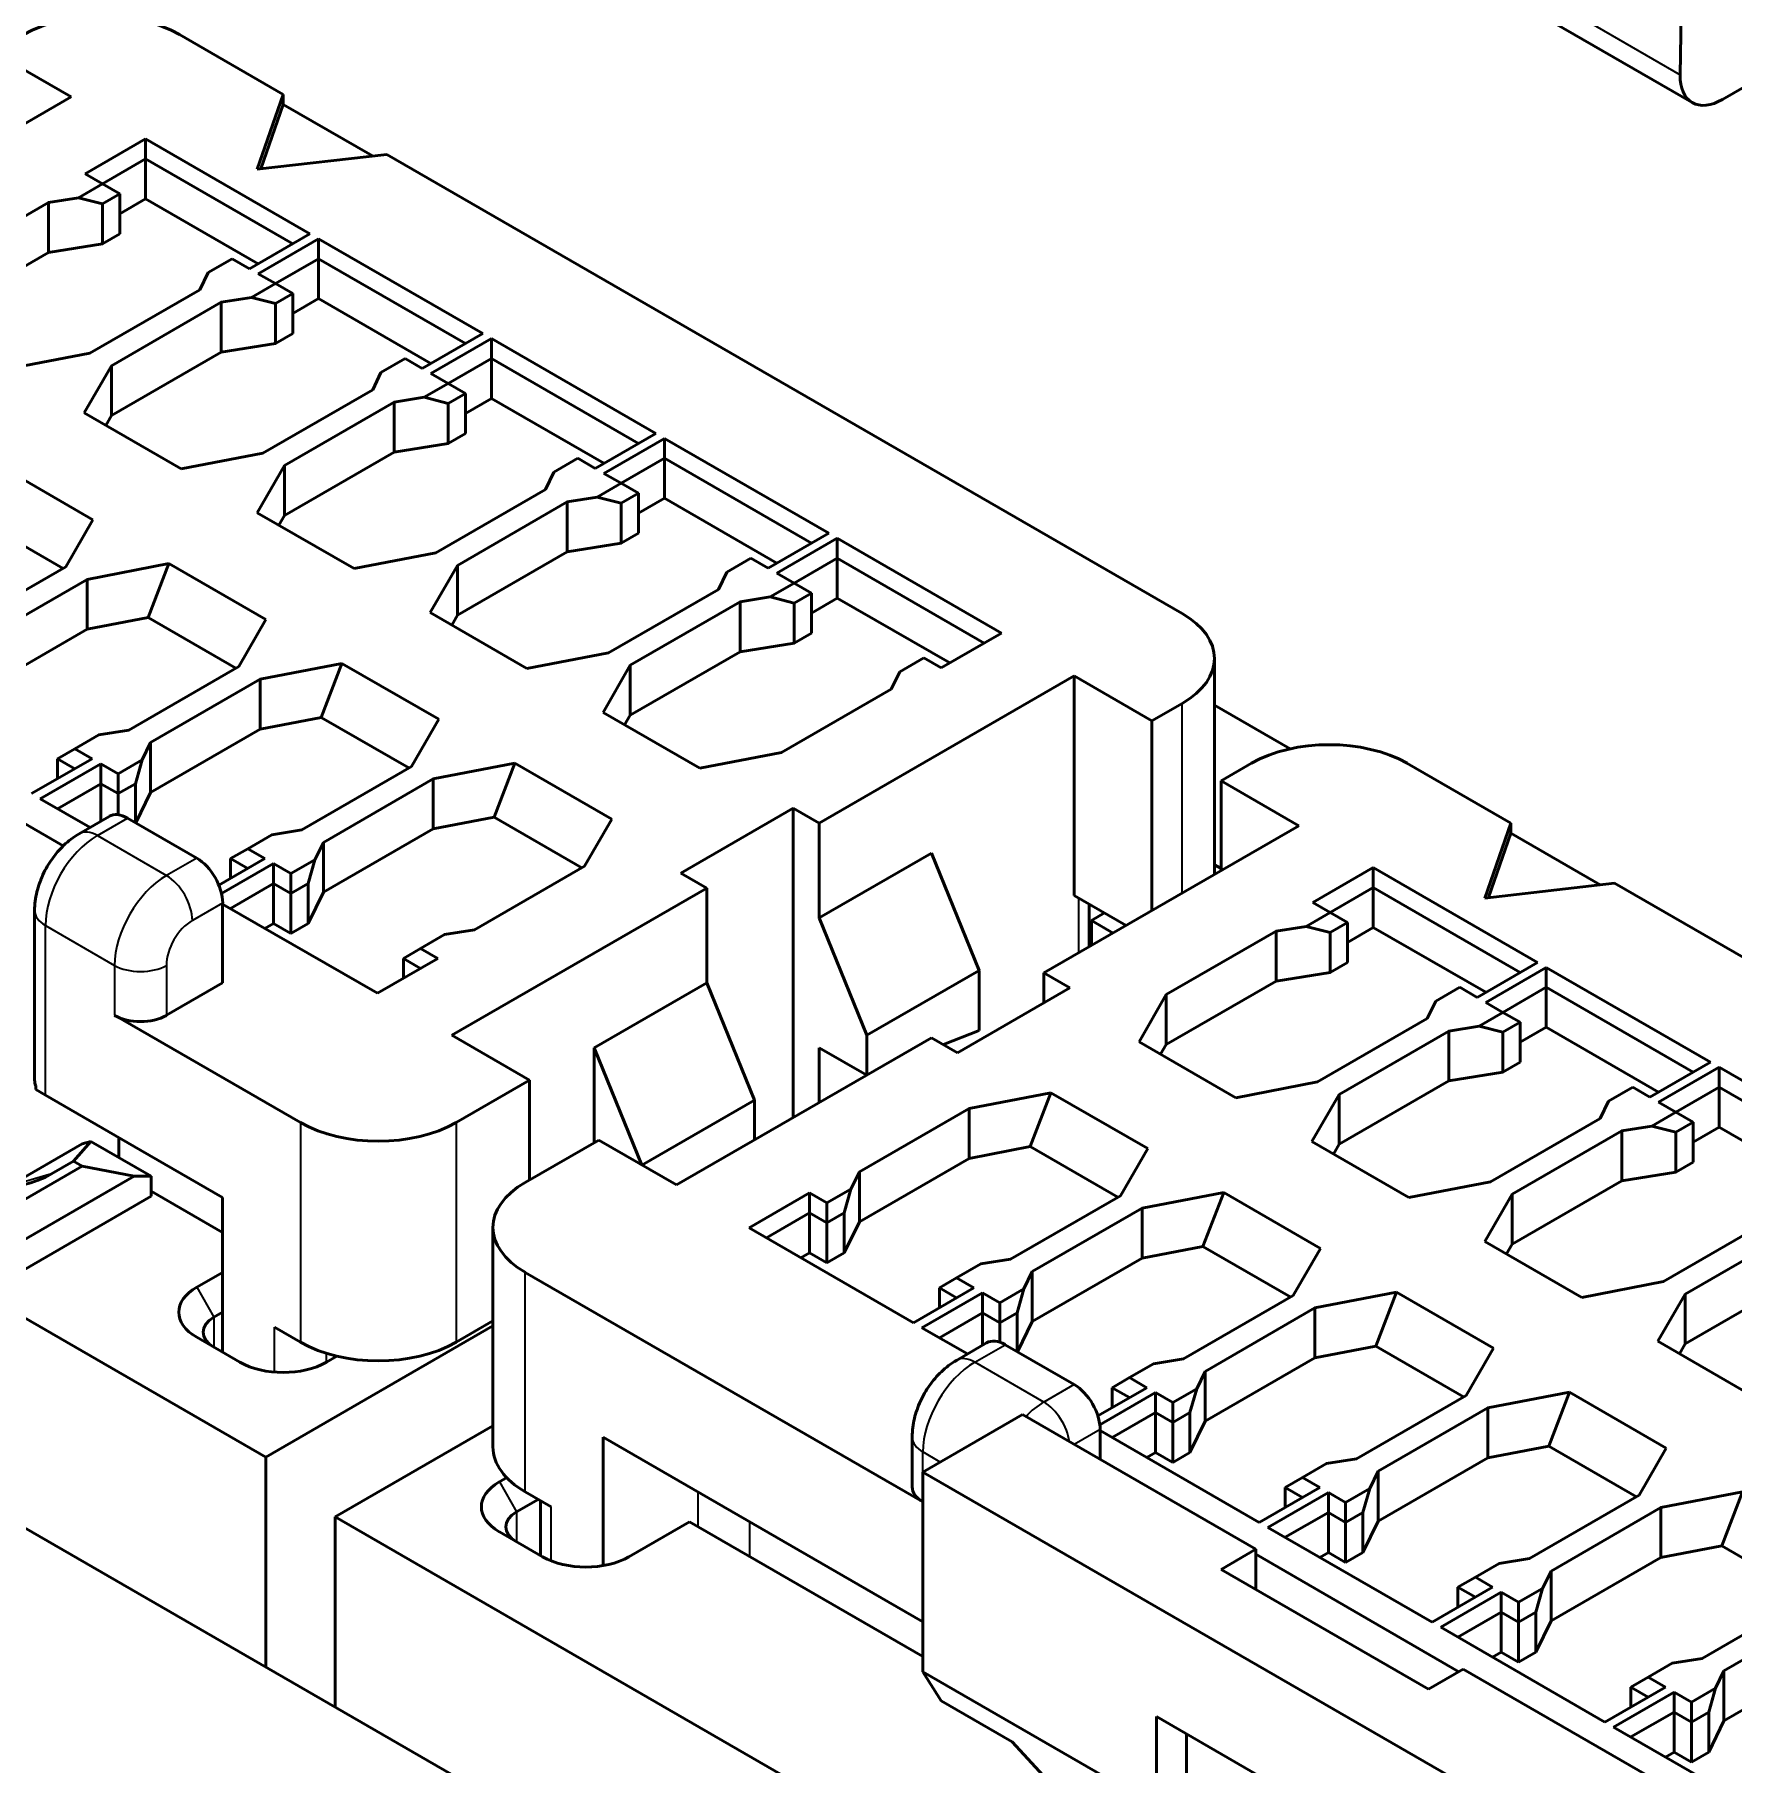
# Model space of a CAD drawing. Header units: millimetres. Extents: x 3137 to 5094, y 789 to 1822.
# Drawn here: x 4116.65 to 4130.54, y 1617.91 to 1632.06 of the extents above; entities that cross this region are included whole.
import ezdxf

# ---------------------------------------------------------------- set-up
doc = ezdxf.new("R2010")
doc.units = ezdxf.units.MM
doc.header["$LTSCALE"] = 1.8
doc.layers.add('외형선(ISO)', color=7, linetype='Continuous', lineweight=50)
doc.layers.add('좁은 외형선(ISO)', color=7, linetype='Continuous', lineweight=35)

msp = doc.modelspace()

# ---------------------------------------------------------------- linework, layer by layer
at = {"layer": '외형선(ISO)'}
for p, q in [((4130.206, 1631.504), (4117.262, 1638.977)), ((4130.17, 1635.858), (4130.107, 1631.73)), ((4117.832, 1632.06), (4118.681, 1631.57)), ((4116.312, 1631.917), (4116.948, 1631.55)), ((4130.865, 1631.767), (4130.454, 1631.53)), ((4114.862, 1630.345), (4116.948, 1631.55)), ((4118.681, 1631.57), (4118.469, 1630.958)), ((4118.681, 1631.488), (4118.498, 1630.961)), ((4118.681, 1631.57), (4118.681, 1631.488)), ((4119.411, 1631.067), (4118.681, 1631.488)), ((4117.556, 1631.207), (4117.062, 1630.921)), ((4118.9, 1630.431), (4117.556, 1631.207)), ((4117.556, 1631.207), (4117.556, 1631.043)), ((4117.556, 1631.043), (4117.203, 1630.839)), ((4117.556, 1631.043), (4117.556, 1630.717)), ((4118.759, 1630.349), (4117.556, 1631.043)), ((4118.469, 1630.958), (4119.529, 1631.08)), ((4119.529, 1631.08), (4126.035, 1627.324)), ((4117.062, 1630.921), (4117.203, 1630.839)), ((4117.007, 1630.726), (4116.761, 1630.686)), ((4117.203, 1630.839), (4117.007, 1630.726)), ((4117.007, 1630.726), (4117.203, 1630.676)), ((4117.203, 1630.839), (4117.344, 1630.758)), ((4117.344, 1630.758), (4117.203, 1630.676)), ((4117.344, 1630.758), (4117.344, 1630.431)), ((4115.863, 1630.168), (4116.761, 1630.686)), ((4116.761, 1630.686), (4116.761, 1630.278)), ((4117.203, 1630.676), (4117.203, 1630.349)), ((4117.556, 1630.717), (4117.344, 1630.594)), ((4118.476, 1630.186), (4117.556, 1630.717)), ((4117.203, 1630.349), (4116.761, 1630.278)), ((4117.344, 1630.431), (4117.203, 1630.349)), ((4118.405, 1630.145), (4118.9, 1630.431)), ((4118.971, 1630.39), (4118.476, 1630.104)), ((4120.314, 1629.615), (4118.971, 1630.39)), ((4118.971, 1630.39), (4118.971, 1630.227)), ((4115.863, 1629.759), (4116.761, 1630.278)), ((4118.067, 1630.114), (4118.264, 1630.227)), ((4118.264, 1630.227), (4118.405, 1630.145)), ((4118.971, 1630.227), (4118.617, 1630.023)), ((4118.971, 1630.227), (4118.971, 1629.9)), ((4120.173, 1629.533), (4118.971, 1630.227)), ((4117.998, 1629.972), (4118.067, 1630.114)), ((4118.617, 1630.023), (4118.421, 1629.909)), ((4118.476, 1630.104), (4118.617, 1630.023)), ((4118.617, 1630.023), (4118.759, 1629.941)), ((4117.998, 1629.972), (4117.1, 1629.453)), ((4118.421, 1629.909), (4118.175, 1629.87)), ((4118.421, 1629.909), (4118.617, 1629.86)), ((4118.759, 1629.941), (4118.617, 1629.86)), ((4118.759, 1629.941), (4118.759, 1629.615)), ((4118.971, 1629.9), (4118.759, 1629.778)), ((4119.89, 1629.37), (4118.971, 1629.9)), ((4117.277, 1629.351), (4118.175, 1629.87)), ((4118.175, 1629.87), (4118.175, 1629.461)), ((4118.617, 1629.86), (4118.617, 1629.533)), ((4118.759, 1629.615), (4118.617, 1629.533)), ((4119.819, 1629.329), (4120.314, 1629.615)), ((4117.1, 1629.453), (4116.432, 1629.325)), ((4117.277, 1628.943), (4118.175, 1629.461)), ((4118.617, 1629.533), (4118.175, 1629.461)), ((4120.385, 1629.574), (4119.89, 1629.288)), ((4121.728, 1628.798), (4120.385, 1629.574)), ((4120.385, 1629.574), (4120.385, 1629.41)), ((4117.054, 1628.965), (4117.277, 1629.351)), ((4117.277, 1629.351), (4117.277, 1628.943)), ((4119.481, 1629.297), (4119.678, 1629.41)), ((4119.678, 1629.41), (4119.819, 1629.329)), ((4120.385, 1629.41), (4120.031, 1629.206)), ((4120.385, 1629.41), (4120.385, 1629.084)), ((4121.587, 1628.716), (4120.385, 1629.41)), ((4119.413, 1629.155), (4119.481, 1629.297)), ((4120.031, 1629.206), (4119.835, 1629.093)), ((4119.89, 1629.288), (4120.031, 1629.206)), ((4120.031, 1629.206), (4120.173, 1629.125)), ((4119.413, 1629.155), (4118.515, 1628.637)), ((4118.691, 1628.535), (4119.589, 1629.053)), ((4119.835, 1629.093), (4119.589, 1629.053)), ((4119.589, 1629.053), (4119.589, 1628.645)), ((4119.835, 1629.093), (4120.031, 1629.043)), ((4120.173, 1629.125), (4120.031, 1629.043)), ((4120.031, 1629.043), (4120.031, 1628.716)), ((4120.173, 1629.125), (4120.173, 1628.798)), ((4120.385, 1629.084), (4120.173, 1628.961)), ((4121.304, 1628.553), (4120.385, 1629.084)), ((4117.846, 1628.508), (4117.054, 1628.965)), ((4117.231, 1628.863), (4117.277, 1628.943)), ((4120.173, 1628.798), (4120.031, 1628.716)), ((4121.233, 1628.512), (4121.728, 1628.798)), ((4121.799, 1628.757), (4121.304, 1628.471)), ((4123.143, 1627.982), (4121.799, 1628.757)), ((4121.799, 1628.757), (4121.799, 1628.594)), ((4118.515, 1628.637), (4117.846, 1628.508)), ((4118.691, 1628.126), (4119.589, 1628.645)), ((4120.031, 1628.716), (4119.589, 1628.645)), ((4116.333, 1628.549), (4117.125, 1628.092)), ((4118.469, 1628.149), (4118.691, 1628.535)), ((4118.691, 1628.535), (4118.691, 1628.126)), ((4120.827, 1628.339), (4120.896, 1628.481)), ((4120.896, 1628.481), (4121.092, 1628.594)), ((4121.092, 1628.594), (4121.233, 1628.512)), ((4121.304, 1628.471), (4121.446, 1628.39)), ((4121.799, 1628.594), (4121.446, 1628.39)), ((4121.799, 1628.594), (4121.799, 1628.267)), ((4123.001, 1627.9), (4121.799, 1628.594)), ((4120.827, 1628.339), (4119.929, 1627.82)), ((4121.446, 1628.39), (4121.249, 1628.276)), ((4121.446, 1628.39), (4121.587, 1628.308)), ((4120.106, 1627.718), (4121.004, 1628.237)), ((4121.249, 1628.276), (4121.004, 1628.237)), ((4121.004, 1628.237), (4121.004, 1627.828)), ((4121.249, 1628.276), (4121.446, 1628.227)), ((4121.587, 1628.308), (4121.446, 1628.227)), ((4121.446, 1628.227), (4121.446, 1627.9)), ((4121.587, 1628.308), (4121.587, 1627.982)), ((4121.799, 1628.267), (4121.587, 1628.145)), ((4122.718, 1627.737), (4121.799, 1628.267)), ((4116.163, 1628.108), (4116.881, 1627.694)), ((4117.125, 1628.092), (4116.902, 1627.706)), ((4119.261, 1627.692), (4118.469, 1628.149)), ((4118.645, 1628.047), (4118.691, 1628.126)), ((4121.446, 1627.9), (4121.004, 1627.828)), ((4121.587, 1627.982), (4121.446, 1627.9)), ((4122.648, 1627.696), (4123.143, 1627.982)), ((4123.213, 1627.941), (4122.718, 1627.655)), ((4124.557, 1627.165), (4123.213, 1627.941)), ((4123.213, 1627.941), (4123.213, 1627.777)), ((4119.929, 1627.82), (4119.261, 1627.692)), ((4120.106, 1627.31), (4121.004, 1627.828)), ((4122.31, 1627.664), (4122.506, 1627.777)), ((4122.506, 1627.777), (4122.648, 1627.696)), ((4123.213, 1627.777), (4122.86, 1627.573)), ((4124.415, 1627.083), (4123.213, 1627.777)), ((4123.213, 1627.777), (4123.213, 1627.451)), ((4116.902, 1627.706), (4116.004, 1627.188)), ((4117.079, 1627.604), (4117.747, 1627.733)), ((4117.578, 1627.292), (4117.747, 1627.733)), ((4117.747, 1627.733), (4118.539, 1627.275)), ((4119.883, 1627.332), (4120.106, 1627.718)), ((4120.106, 1627.718), (4120.106, 1627.31)), ((4122.241, 1627.522), (4122.31, 1627.664)), ((4122.718, 1627.655), (4122.86, 1627.573)), ((4116.181, 1627.085), (4117.079, 1627.604)), ((4117.079, 1627.604), (4117.079, 1627.196)), ((4122.241, 1627.522), (4121.343, 1627.004)), ((4122.86, 1627.573), (4122.663, 1627.46)), ((4122.86, 1627.573), (4123.001, 1627.492)), ((4123.001, 1627.492), (4122.86, 1627.41)), ((4123.001, 1627.492), (4123.001, 1627.165)), ((4120.675, 1626.875), (4119.883, 1627.332)), ((4121.52, 1626.902), (4122.418, 1627.42)), ((4122.663, 1627.46), (4122.418, 1627.42)), ((4122.418, 1627.42), (4122.418, 1627.012)), ((4122.663, 1627.46), (4122.86, 1627.41)), ((4122.86, 1627.41), (4122.86, 1627.083)), ((4123.213, 1627.451), (4123.001, 1627.328)), ((4124.133, 1626.92), (4123.213, 1627.451)), ((4116.181, 1626.677), (4117.079, 1627.196)), ((4117.079, 1627.196), (4117.578, 1627.292)), ((4117.578, 1627.292), (4118.295, 1626.877)), ((4118.539, 1627.275), (4118.317, 1626.89)), ((4120.06, 1627.23), (4120.106, 1627.31)), ((4122.86, 1627.083), (4122.418, 1627.012)), ((4123.001, 1627.165), (4122.86, 1627.083)), ((4124.062, 1626.879), (4124.557, 1627.165)), ((4118.493, 1626.787), (4119.162, 1626.916)), ((4118.992, 1626.475), (4119.162, 1626.916)), ((4119.162, 1626.916), (4119.954, 1626.459)), ((4121.343, 1627.004), (4120.675, 1626.875)), ((4121.297, 1626.516), (4121.52, 1626.902)), ((4121.52, 1626.494), (4122.418, 1627.012)), ((4121.52, 1626.902), (4121.52, 1626.494)), ((4123.724, 1626.848), (4123.92, 1626.961)), ((4123.92, 1626.961), (4124.062, 1626.879)), ((4126.298, 1625.19), (4126.298, 1626.957)), ((4118.317, 1626.89), (4117.419, 1626.371)), ((4117.595, 1626.269), (4118.493, 1626.787)), ((4118.493, 1626.787), (4118.493, 1626.379)), ((4125.151, 1626.814), (4123.065, 1625.61)), ((4123.655, 1626.706), (4123.724, 1626.848)), ((4125.787, 1626.447), (4125.151, 1626.814)), ((4125.151, 1626.814), (4125.151, 1625.018)), ((4123.655, 1626.706), (4122.757, 1626.187)), ((4122.089, 1626.059), (4121.297, 1626.516)), ((4121.474, 1626.414), (4121.52, 1626.494)), ((4126.035, 1626.589), (4125.787, 1626.447)), ((4126.298, 1626.576), (4126.918, 1626.218)), ((4117.173, 1626.331), (4117.419, 1626.371)), ((4117.595, 1625.861), (4118.493, 1626.379)), ((4118.493, 1626.379), (4118.992, 1626.475)), ((4118.992, 1626.475), (4119.71, 1626.061)), ((4119.954, 1626.459), (4119.731, 1626.073)), ((4125.787, 1624.895), (4125.787, 1626.447)), ((4116.977, 1626.218), (4116.835, 1626.136)), ((4116.977, 1626.218), (4117.173, 1626.331)), ((4117.118, 1626.136), (4116.977, 1626.218)), ((4117.595, 1626.269), (4117.527, 1626.127)), ((4117.595, 1626.269), (4117.595, 1625.861)), ((4116.623, 1625.851), (4117.118, 1626.136)), ((4117.189, 1626.095), (4116.694, 1625.81)), ((4116.835, 1626.136), (4116.835, 1625.973)), ((4116.977, 1626.055), (4116.835, 1626.136)), ((4117.33, 1626.014), (4117.189, 1626.095)), ((4117.189, 1626.095), (4117.189, 1625.932)), ((4117.527, 1626.127), (4117.33, 1626.014)), ((4117.527, 1626.127), (4117.472, 1625.932)), ((4119.731, 1626.073), (4118.833, 1625.555)), ((4119.908, 1625.971), (4120.576, 1626.1)), ((4120.406, 1625.659), (4120.576, 1626.1)), ((4120.576, 1626.1), (4121.368, 1625.642)), ((4122.757, 1626.187), (4122.089, 1626.059)), ((4126.6, 1626.1), (4126.353, 1625.957)), ((4127.873, 1626.1), (4128.722, 1625.61)), ((4117.189, 1625.932), (4116.835, 1625.728)), ((4117.189, 1625.932), (4117.189, 1625.625)), ((4117.33, 1625.851), (4117.189, 1625.932)), ((4117.33, 1626.014), (4117.33, 1625.851)), ((4117.472, 1625.932), (4117.33, 1625.851)), ((4117.472, 1625.932), (4117.472, 1625.614)), ((4119.01, 1625.452), (4119.908, 1625.971)), ((4119.908, 1625.971), (4119.908, 1625.563)), ((4126.353, 1625.222), (4126.353, 1625.957)), ((4126.353, 1625.957), (4126.989, 1625.589)), ((4116.881, 1625.424), (4116.277, 1625.773)), ((4116.694, 1625.81), (4117.101, 1625.575)), ((4117.33, 1625.851), (4117.33, 1625.678)), ((4117.595, 1625.861), (4117.475, 1625.612)), ((4117.011, 1625.522), (4117.258, 1625.665)), ((4117.408, 1625.65), (4117.974, 1625.324)), ((4119.908, 1625.563), (4120.406, 1625.659)), ((4120.406, 1625.659), (4121.124, 1625.244)), ((4121.368, 1625.642), (4121.145, 1625.257)), ((4122.853, 1625.732), (4121.933, 1625.201)), ((4122.853, 1625.732), (4122.853, 1623.201)), ((4123.065, 1625.61), (4122.853, 1625.732)), ((4118.391, 1625.401), (4118.587, 1625.515)), ((4118.587, 1625.515), (4118.833, 1625.555)), ((4119.01, 1625.044), (4119.908, 1625.563)), ((4123.065, 1624.834), (4123.065, 1625.61)), ((4124.903, 1624.385), (4126.989, 1625.589)), ((4128.722, 1625.61), (4128.51, 1624.997)), ((4128.722, 1625.528), (4128.539, 1625.001)), ((4128.722, 1625.61), (4128.722, 1625.528)), ((4129.452, 1625.106), (4128.722, 1625.528)), ((4118.391, 1625.401), (4118.249, 1625.32)), ((4118.532, 1625.32), (4118.391, 1625.401)), ((4119.01, 1625.452), (4118.941, 1625.311)), ((4119.01, 1625.452), (4119.01, 1625.044)), ((4123.984, 1625.365), (4123.065, 1624.834)), ((4123.984, 1625.365), (4124.373, 1624.405)), ((4118.155, 1625.102), (4118.532, 1625.32)), ((4118.603, 1625.279), (4118.177, 1625.033)), ((4118.249, 1625.32), (4118.249, 1625.156)), ((4118.391, 1625.238), (4118.249, 1625.32)), ((4118.744, 1625.197), (4118.603, 1625.279)), ((4118.603, 1625.279), (4118.603, 1625.116)), ((4118.941, 1625.311), (4118.744, 1625.197)), ((4118.941, 1625.311), (4118.886, 1625.116)), ((4121.145, 1625.257), (4120.247, 1624.738)), ((4126.353, 1625.238), (4126.298, 1625.27)), ((4127.597, 1625.246), (4127.102, 1624.961)), ((4128.941, 1624.471), (4127.597, 1625.246)), ((4127.597, 1625.246), (4127.597, 1625.083)), ((4118.603, 1625.116), (4118.249, 1624.912)), ((4118.744, 1625.034), (4118.603, 1625.116)), ((4118.603, 1625.116), (4118.603, 1624.789)), ((4118.744, 1625.197), (4118.744, 1625.034)), ((4118.886, 1625.116), (4118.744, 1625.034)), ((4118.886, 1625.116), (4118.886, 1624.789)), ((4122.146, 1625.079), (4120.06, 1623.875)), ((4121.933, 1625.201), (4122.146, 1625.079)), ((4122.146, 1625.079), (4122.146, 1624.303)), ((4127.597, 1625.083), (4127.244, 1624.879)), ((4127.597, 1625.083), (4127.597, 1624.756)), ((4128.799, 1624.389), (4127.597, 1625.083)), ((4128.51, 1624.997), (4129.57, 1625.12)), ((4129.57, 1625.12), (4137.973, 1620.269)), ((4118.186, 1624.303), (4118.186, 1624.956)), ((4118.186, 1624.948), (4119.452, 1624.218)), ((4118.744, 1625.034), (4118.744, 1624.707)), ((4119.01, 1625.044), (4118.886, 1624.789)), ((4125.575, 1624.773), (4125.151, 1625.018)), ((4125.274, 1624.947), (4125.274, 1624.599)), ((4127.102, 1624.961), (4127.244, 1624.879)), ((4116.648, 1623.507), (4116.648, 1624.895)), ((4118.603, 1624.789), (4118.532, 1624.748)), ((4118.744, 1624.707), (4118.603, 1624.789)), ((4118.886, 1624.789), (4118.744, 1624.707)), ((4123.454, 1623.875), (4123.065, 1624.834)), ((4125.292, 1624.814), (4125.398, 1624.875)), ((4125.469, 1624.711), (4125.292, 1624.814)), ((4125.292, 1624.609), (4125.292, 1624.814)), ((4127.244, 1624.879), (4127.047, 1624.765)), ((4127.244, 1624.879), (4127.385, 1624.797)), ((4127.385, 1624.797), (4127.244, 1624.716)), ((4127.385, 1624.797), (4127.385, 1624.471)), ((4119.805, 1624.585), (4120.001, 1624.698)), ((4120.001, 1624.698), (4120.247, 1624.738)), ((4125.904, 1624.207), (4126.802, 1624.726)), ((4127.047, 1624.765), (4126.802, 1624.726)), ((4126.802, 1624.726), (4126.802, 1624.318)), ((4127.047, 1624.765), (4127.244, 1624.716)), ((4127.244, 1624.716), (4127.244, 1624.389)), ((4127.597, 1624.756), (4127.385, 1624.634)), ((4128.517, 1624.226), (4127.597, 1624.756)), ((4119.452, 1624.218), (4119.947, 1624.503)), ((4119.805, 1624.585), (4119.664, 1624.503)), ((4119.805, 1624.422), (4119.664, 1624.503)), ((4119.664, 1624.503), (4119.664, 1624.34)), ((4119.947, 1624.503), (4119.805, 1624.585)), ((4124.373, 1624.405), (4123.454, 1623.875)), ((4124.373, 1623.915), (4124.373, 1624.405)), ((4124.903, 1624.385), (4124.903, 1624.14)), ((4125.115, 1624.262), (4124.903, 1624.385)), ((4127.244, 1624.389), (4126.802, 1624.318)), ((4127.385, 1624.471), (4127.244, 1624.389)), ((4128.446, 1624.185), (4128.941, 1624.471)), ((4129.012, 1624.43), (4128.517, 1624.144)), ((4130.355, 1623.654), (4129.012, 1624.43)), ((4129.012, 1624.43), (4129.012, 1624.267)), ((4117.726, 1624.038), (4118.186, 1624.303)), ((4122.146, 1624.303), (4121.226, 1623.773)), ((4122.146, 1624.303), (4122.535, 1623.344)), ((4124.196, 1623.732), (4125.115, 1624.262)), ((4125.904, 1623.799), (4126.802, 1624.318)), ((4128.108, 1624.153), (4128.305, 1624.267)), ((4128.305, 1624.267), (4128.446, 1624.185)), ((4129.012, 1624.267), (4128.658, 1624.062)), ((4129.012, 1624.267), (4129.012, 1623.94)), ((4130.214, 1623.572), (4129.012, 1624.267)), ((4125.681, 1623.822), (4125.904, 1624.207)), ((4125.904, 1624.207), (4125.904, 1623.799)), ((4128.039, 1624.011), (4128.108, 1624.153)), ((4128.517, 1624.144), (4128.658, 1624.062)), ((4118.822, 1623.16), (4117.302, 1624.038)), ((4128.039, 1624.011), (4127.141, 1623.493)), ((4128.462, 1623.949), (4128.216, 1623.909)), ((4128.658, 1624.062), (4128.462, 1623.949)), ((4128.462, 1623.949), (4128.658, 1623.899)), ((4128.658, 1624.062), (4128.799, 1623.981)), ((4128.799, 1623.981), (4128.658, 1623.899)), ((4128.799, 1623.981), (4128.799, 1623.654)), ((4129.012, 1623.94), (4128.799, 1623.817)), ((4129.931, 1623.409), (4129.012, 1623.94)), ((4120.696, 1623.507), (4120.06, 1623.875)), ((4121.898, 1622.65), (4123.984, 1623.854)), ((4123.454, 1623.875), (4123.454, 1623.548)), ((4123.984, 1623.854), (4124.196, 1623.732)), ((4124.081, 1623.799), (4124.373, 1623.915)), ((4126.473, 1623.364), (4125.681, 1623.822)), ((4125.858, 1623.719), (4125.904, 1623.799)), ((4127.318, 1623.391), (4128.216, 1623.909)), ((4128.216, 1623.909), (4128.216, 1623.501)), ((4128.658, 1623.899), (4128.658, 1623.572)), ((4121.226, 1623.773), (4121.226, 1622.997)), ((4121.615, 1622.813), (4121.226, 1623.773)), ((4123.065, 1623.323), (4123.065, 1623.773)), ((4123.065, 1623.773), (4123.454, 1623.548)), ((4128.799, 1623.654), (4128.658, 1623.572)), ((4129.86, 1623.368), (4130.355, 1623.654)), ((4120.696, 1623.507), (4120.095, 1623.16)), ((4120.696, 1622.691), (4120.696, 1623.507)), ((4128.658, 1623.572), (4128.216, 1623.501)), ((4130.426, 1623.613), (4129.931, 1623.328)), ((4131.769, 1622.838), (4130.426, 1623.613)), ((4130.426, 1623.613), (4130.426, 1623.45)), ((4116.659, 1623.43), (4116.659, 1623.462)), ((4116.659, 1623.43), (4116.736, 1623.385)), ((4116.736, 1623.385), (4117.514, 1622.936)), ((4124.292, 1623.277), (4124.96, 1623.405)), ((4124.79, 1622.964), (4124.96, 1623.405)), ((4124.96, 1623.405), (4125.752, 1622.948)), ((4127.141, 1623.493), (4126.473, 1623.364)), ((4127.095, 1623.005), (4127.318, 1623.391)), ((4127.318, 1622.983), (4128.216, 1623.501)), ((4127.318, 1623.391), (4127.318, 1622.983)), ((4129.522, 1623.337), (4129.719, 1623.45)), ((4129.719, 1623.45), (4129.86, 1623.368)), ((4130.426, 1623.45), (4130.072, 1623.246)), ((4130.426, 1623.45), (4130.426, 1623.123)), ((4131.628, 1622.756), (4130.426, 1623.45)), ((4122.535, 1623.344), (4121.615, 1622.813)), ((4122.535, 1623.017), (4122.535, 1623.344)), ((4123.394, 1622.758), (4124.292, 1623.277)), ((4124.292, 1623.277), (4124.292, 1622.868)), ((4129.454, 1623.195), (4129.522, 1623.337)), ((4130.072, 1623.246), (4129.876, 1623.132)), ((4129.931, 1623.328), (4130.072, 1623.246)), ((4130.072, 1623.246), (4130.214, 1623.164)), ((4129.454, 1623.195), (4128.556, 1622.676)), ((4128.732, 1622.574), (4129.63, 1623.093)), ((4129.876, 1623.132), (4129.63, 1623.093)), ((4129.63, 1623.093), (4129.63, 1622.685)), ((4129.876, 1623.132), (4130.072, 1623.083)), ((4130.214, 1623.164), (4130.072, 1623.083)), ((4130.072, 1623.083), (4130.072, 1622.756)), ((4130.214, 1623.164), (4130.214, 1622.838)), ((4130.426, 1623.123), (4130.214, 1623.001)), ((4131.345, 1622.593), (4130.426, 1623.123)), ((4117.037, 1622.987), (4116.434, 1622.638)), ((4116.966, 1622.844), (4117.107, 1623.007)), ((4117.037, 1622.987), (4117.107, 1623.007)), ((4117.107, 1623.007), (4117.602, 1622.721)), ((4117.337, 1623.038), (4117.337, 1622.874)), ((4121.262, 1623.017), (4120.661, 1622.67)), ((4121.262, 1623.017), (4121.898, 1622.65)), ((4124.292, 1622.868), (4124.79, 1622.964)), ((4124.79, 1622.964), (4125.508, 1622.55)), ((4125.752, 1622.948), (4125.529, 1622.562)), ((4127.887, 1622.548), (4127.095, 1623.005)), ((4127.272, 1622.903), (4127.318, 1622.983)), ((4116.082, 1622.252), (4117.037, 1622.803)), ((4116.966, 1622.844), (4116.787, 1622.74)), ((4116.966, 1622.844), (4117.037, 1622.803)), ((4117.461, 1622.721), (4117.037, 1622.803)), ((4118.186, 1622.548), (4117.514, 1622.936)), ((4123.394, 1622.35), (4124.292, 1622.868)), ((4130.214, 1622.838), (4130.072, 1622.756)), ((4116.082, 1621.925), (4117.461, 1622.721)), ((4117.602, 1622.721), (4117.461, 1622.721)), ((4117.602, 1622.721), (4117.602, 1622.558)), ((4123.394, 1622.758), (4123.325, 1622.616)), ((4123.394, 1622.758), (4123.394, 1622.35)), ((4128.556, 1622.676), (4127.887, 1622.548)), ((4128.732, 1622.166), (4129.63, 1622.685)), ((4130.072, 1622.756), (4129.63, 1622.685)), ((4116.224, 1621.762), (4117.602, 1622.558)), ((4118.186, 1622.262), (4117.602, 1622.599)), ((4118.186, 1622.548), (4118.186, 1621.282)), ((4122.987, 1622.585), (4122.492, 1622.299)), ((4123.128, 1622.503), (4122.987, 1622.585)), ((4122.987, 1622.585), (4122.987, 1622.421)), ((4123.325, 1622.616), (4123.128, 1622.503)), ((4123.325, 1622.616), (4123.27, 1622.421)), ((4125.529, 1622.562), (4124.631, 1622.044)), ((4125.706, 1622.46), (4126.374, 1622.589)), ((4126.204, 1622.148), (4126.374, 1622.589)), ((4126.374, 1622.589), (4127.166, 1622.131)), ((4128.51, 1622.189), (4128.732, 1622.574)), ((4128.732, 1622.574), (4128.732, 1622.166)), ((4122.987, 1622.421), (4122.634, 1622.217)), ((4122.987, 1622.421), (4122.987, 1622.095)), ((4123.128, 1622.34), (4122.987, 1622.421)), ((4123.128, 1622.503), (4123.128, 1622.34)), ((4123.27, 1622.421), (4123.128, 1622.34)), ((4123.27, 1622.421), (4123.27, 1622.095)), ((4124.808, 1621.942), (4125.706, 1622.46)), ((4125.706, 1622.46), (4125.706, 1622.052)), ((4130.868, 1622.378), (4129.97, 1621.86)), ((4120.397, 1620.507), (4120.397, 1622.303)), ((4122.492, 1622.299), (4123.836, 1621.523)), ((4123.128, 1622.34), (4123.128, 1622.013)), ((4123.394, 1622.35), (4123.27, 1622.095)), ((4130.147, 1621.758), (4131.045, 1622.276)), ((4122.987, 1622.095), (4122.916, 1622.054)), ((4123.128, 1622.013), (4122.987, 1622.095)), ((4123.27, 1622.095), (4123.128, 1622.013)), ((4125.706, 1622.052), (4126.204, 1622.148)), ((4126.204, 1622.148), (4126.922, 1621.733)), ((4127.166, 1622.131), (4126.943, 1621.746)), ((4129.302, 1621.731), (4128.51, 1622.189)), ((4128.686, 1622.086), (4128.732, 1622.166)), ((4124.189, 1621.891), (4124.386, 1622.004)), ((4124.386, 1622.004), (4124.631, 1622.044)), ((4124.808, 1621.533), (4125.706, 1622.052)), ((4118.186, 1621.935), (4117.974, 1621.813)), ((4123.913, 1620.057), (4120.661, 1621.935)), ((4123.836, 1621.523), (4124.331, 1621.809)), ((4124.189, 1621.891), (4124.048, 1621.809)), ((4124.048, 1621.809), (4124.048, 1621.646)), ((4124.189, 1621.727), (4124.048, 1621.809)), ((4124.331, 1621.809), (4124.189, 1621.891)), ((4124.808, 1621.942), (4124.739, 1621.8)), ((4124.808, 1621.942), (4124.808, 1621.533)), ((4129.97, 1621.86), (4129.302, 1621.731)), ((4130.147, 1621.35), (4131.045, 1621.868)), ((4118.539, 1620.425), (4116.224, 1621.762)), ((4124.401, 1621.768), (4123.906, 1621.482)), ((4124.543, 1621.686), (4124.401, 1621.768)), ((4124.401, 1621.768), (4124.401, 1621.605)), ((4124.739, 1621.8), (4124.543, 1621.686)), ((4124.543, 1621.686), (4124.543, 1621.523)), ((4124.739, 1621.8), (4124.684, 1621.605)), ((4126.943, 1621.746), (4126.045, 1621.227)), ((4127.12, 1621.644), (4127.788, 1621.772)), ((4127.619, 1621.331), (4127.788, 1621.772)), ((4127.788, 1621.772), (4128.58, 1621.315)), ((4129.924, 1621.372), (4130.147, 1621.758)), ((4130.147, 1621.758), (4130.147, 1621.35)), ((4118.186, 1621.609), (4118.115, 1621.568)), ((4120.095, 1621.364), (4120.397, 1621.538)), ((4124.401, 1621.605), (4124.048, 1621.401)), ((4124.401, 1621.605), (4124.401, 1621.339)), ((4124.543, 1621.523), (4124.401, 1621.605)), ((4124.684, 1621.605), (4124.543, 1621.523)), ((4124.684, 1621.605), (4124.684, 1621.286)), ((4124.808, 1621.533), (4124.687, 1621.285)), ((4126.222, 1621.125), (4127.12, 1621.644)), ((4127.12, 1621.644), (4127.12, 1621.235)), ((4117.974, 1621.405), (4118.327, 1621.201)), ((4118.539, 1620.425), (4120.397, 1621.497)), ((4118.61, 1621.486), (4118.822, 1621.364)), ((4123.906, 1621.482), (4124.278, 1621.268)), ((4124.543, 1621.523), (4124.543, 1621.363)), ((4119.12, 1621.25), (4119.034, 1621.201)), ((4124.188, 1621.215), (4124.435, 1621.358)), ((4125.151, 1621.017), (4124.585, 1621.343)), ((4127.12, 1621.235), (4127.619, 1621.331)), ((4127.619, 1621.331), (4128.336, 1620.917)), ((4128.58, 1621.315), (4128.358, 1620.929)), ((4130.716, 1620.915), (4129.924, 1621.372)), ((4130.101, 1621.27), (4130.147, 1621.35)), ((4125.603, 1621.074), (4125.8, 1621.187)), ((4125.8, 1621.187), (4126.045, 1621.227)), ((4126.222, 1621.125), (4126.153, 1620.983)), ((4126.222, 1620.717), (4127.12, 1621.235)), ((4126.222, 1621.125), (4126.222, 1620.717)), ((4125.344, 1620.761), (4125.745, 1620.992)), ((4125.603, 1621.074), (4125.462, 1620.992)), ((4125.462, 1620.992), (4125.462, 1620.829)), ((4125.603, 1620.911), (4125.462, 1620.992)), ((4125.745, 1620.992), (4125.603, 1621.074)), ((4126.153, 1620.983), (4125.957, 1620.87)), ((4126.153, 1620.983), (4126.098, 1620.788)), ((4125.815, 1620.952), (4125.36, 1620.689)), ((4125.957, 1620.87), (4125.815, 1620.952)), ((4125.815, 1620.952), (4125.815, 1620.788)), ((4125.957, 1620.87), (4125.957, 1620.707)), ((4128.358, 1620.929), (4127.46, 1620.411)), ((4127.636, 1620.309), (4128.534, 1620.827)), ((4128.534, 1620.827), (4129.203, 1620.956)), ((4128.534, 1620.827), (4128.534, 1620.419)), ((4129.033, 1620.515), (4129.203, 1620.956)), ((4129.203, 1620.956), (4129.994, 1620.498)), ((4119.105, 1619.935), (4120.397, 1620.681)), ((4124.727, 1620.772), (4123.913, 1620.302)), ((4124.727, 1620.772), (4126.636, 1619.67)), ((4125.815, 1620.788), (4125.462, 1620.584)), ((4125.815, 1620.788), (4125.815, 1620.462)), ((4125.957, 1620.707), (4125.815, 1620.788)), ((4126.098, 1620.788), (4125.957, 1620.707)), ((4125.957, 1620.707), (4125.957, 1620.38)), ((4126.098, 1620.788), (4126.098, 1620.462)), ((4126.222, 1620.717), (4126.098, 1620.462)), ((4121.297, 1619.536), (4121.297, 1620.588)), ((4123.701, 1619.2), (4121.297, 1620.588)), ((4123.826, 1620.18), (4123.826, 1620.588)), ((4125.363, 1620.404), (4125.363, 1620.649)), ((4125.363, 1620.641), (4126.664, 1619.89)), ((4118.539, 1618.707), (4118.539, 1620.425)), ((4125.815, 1620.462), (4125.745, 1620.421)), ((4125.957, 1620.38), (4125.815, 1620.462)), ((4126.098, 1620.462), (4125.957, 1620.38)), ((4127.214, 1620.371), (4127.46, 1620.411)), ((4127.636, 1619.9), (4128.534, 1620.419)), ((4128.534, 1620.419), (4129.033, 1620.515)), ((4129.033, 1620.515), (4129.751, 1620.1)), ((4129.994, 1620.498), (4129.772, 1620.113)), ((4120.449, 1620.221), (4120.509, 1620.256)), ((4123.913, 1620.302), (4129.429, 1617.118)), ((4123.913, 1620.302), (4123.913, 1618.669)), ((4127.018, 1620.258), (4126.876, 1620.176)), ((4127.018, 1620.258), (4127.214, 1620.371)), ((4127.159, 1620.176), (4127.018, 1620.258)), ((4127.636, 1620.309), (4127.568, 1620.167)), ((4127.636, 1620.309), (4127.636, 1619.9)), ((4120.661, 1620.139), (4120.873, 1620.017)), ((4126.664, 1619.89), (4127.159, 1620.176)), ((4127.23, 1620.135), (4126.735, 1619.849)), ((4126.876, 1620.176), (4126.876, 1620.013)), ((4127.018, 1620.094), (4126.876, 1620.176)), ((4127.371, 1620.053), (4127.23, 1620.135)), ((4127.23, 1620.135), (4127.23, 1619.972)), ((4127.568, 1620.167), (4127.371, 1620.053)), ((4127.568, 1620.167), (4127.513, 1619.972)), ((4129.772, 1620.113), (4128.874, 1619.594)), ((4129.949, 1620.011), (4130.617, 1620.139)), ((4130.447, 1619.698), (4130.617, 1620.139)), ((4116.121, 1620.103), (4120.548, 1617.547)), ((4120.767, 1620.078), (4120.59, 1619.976)), ((4120.785, 1619.618), (4120.785, 1620.067)), ((4127.23, 1619.972), (4126.876, 1619.768)), ((4127.23, 1619.972), (4127.23, 1619.645)), ((4127.371, 1619.89), (4127.23, 1619.972)), ((4127.371, 1620.053), (4127.371, 1619.89)), ((4127.513, 1619.972), (4127.371, 1619.89)), ((4127.513, 1619.972), (4127.513, 1619.645)), ((4129.051, 1619.492), (4129.949, 1620.011)), ((4129.949, 1620.011), (4129.949, 1619.602)), ((4119.105, 1618.38), (4119.105, 1619.935)), ((4124.108, 1617.047), (4119.105, 1619.935)), ((4122.004, 1619.894), (4121.509, 1619.608)), ((4122.004, 1619.894), (4123.913, 1618.792)), ((4126.735, 1619.849), (4128.078, 1619.074)), ((4127.371, 1619.89), (4127.371, 1619.563)), ((4127.636, 1619.9), (4127.513, 1619.645)), ((4120.449, 1619.813), (4120.802, 1619.608)), ((4129.949, 1619.602), (4130.447, 1619.698)), ((4130.447, 1619.698), (4131.165, 1619.284)), ((4126.636, 1619.67), (4126.353, 1619.506)), ((4126.636, 1619.343), (4126.636, 1619.67)), ((4128.297, 1618.669), (4126.636, 1619.629)), ((4127.23, 1619.645), (4127.159, 1619.604)), ((4127.371, 1619.563), (4127.23, 1619.645)), ((4127.513, 1619.645), (4127.371, 1619.563)), ((4128.432, 1619.441), (4128.628, 1619.554)), ((4128.628, 1619.554), (4128.874, 1619.594)), ((4129.051, 1619.084), (4129.949, 1619.602)), ((4126.353, 1619.506), (4128.05, 1618.527)), ((4128.432, 1619.441), (4128.29, 1619.359)), ((4128.573, 1619.359), (4128.432, 1619.441)), ((4129.051, 1619.492), (4128.982, 1619.35)), ((4129.051, 1619.492), (4129.051, 1619.084)), ((4128.078, 1619.074), (4128.573, 1619.359)), ((4128.644, 1619.319), (4128.149, 1619.033)), ((4128.29, 1619.359), (4128.29, 1619.196)), ((4128.432, 1619.278), (4128.29, 1619.359)), ((4128.785, 1619.237), (4128.644, 1619.319)), ((4128.644, 1619.319), (4128.644, 1619.155)), ((4128.982, 1619.35), (4128.785, 1619.237)), ((4128.982, 1619.35), (4128.927, 1619.155)), ((4131.186, 1619.296), (4130.288, 1618.778)), ((4123.913, 1619.078), (4123.701, 1619.2)), ((4128.644, 1619.155), (4128.29, 1618.951)), ((4128.644, 1619.155), (4128.644, 1618.829)), ((4128.785, 1619.074), (4128.644, 1619.155)), ((4128.785, 1619.237), (4128.785, 1619.074)), ((4128.927, 1619.155), (4128.785, 1619.074)), ((4128.927, 1619.155), (4128.927, 1618.829)), ((4130.465, 1618.676), (4131.363, 1619.194)), ((4128.149, 1619.033), (4129.492, 1618.257)), ((4128.785, 1619.074), (4128.785, 1618.747)), ((4129.051, 1619.084), (4128.927, 1618.829)), ((4128.644, 1618.829), (4128.573, 1618.788)), ((4128.785, 1618.747), (4128.644, 1618.829)), ((4128.927, 1618.829), (4128.785, 1618.747)), ((4129.846, 1618.625), (4130.042, 1618.738)), ((4130.042, 1618.738), (4130.288, 1618.778)), ((4130.465, 1618.267), (4131.363, 1618.786)), ((4123.913, 1618.669), (4124.064, 1618.43)), ((4123.913, 1618.669), (4125.823, 1617.567)), ((4128.333, 1618.69), (4128.05, 1618.527)), ((4128.333, 1618.69), (4130.242, 1617.588)), ((4129.846, 1618.625), (4129.705, 1618.543)), ((4129.987, 1618.543), (4129.846, 1618.625)), ((4130.465, 1618.676), (4130.396, 1618.534)), ((4130.465, 1618.676), (4130.465, 1618.267)), ((4124.064, 1618.43), (4124.644, 1618.095)), ((4129.492, 1618.257), (4129.987, 1618.543)), ((4130.058, 1618.502), (4129.563, 1618.216)), ((4129.705, 1618.543), (4129.705, 1618.38)), ((4129.846, 1618.461), (4129.705, 1618.543)), ((4130.2, 1618.42), (4130.058, 1618.502)), ((4130.058, 1618.502), (4130.058, 1618.339)), ((4130.396, 1618.534), (4130.2, 1618.42)), ((4130.2, 1618.42), (4130.2, 1618.257)), ((4130.396, 1618.534), (4130.341, 1618.339)), ((4125.823, 1617.567), (4125.823, 1618.302)), ((4125.823, 1618.302), (4127.52, 1617.322)), ((4130.058, 1618.339), (4129.705, 1618.135)), ((4130.058, 1618.339), (4130.058, 1618.012)), ((4130.2, 1618.257), (4130.058, 1618.339)), ((4130.341, 1618.339), (4130.2, 1618.257)), ((4130.341, 1618.339), (4130.341, 1618.012)), ((4126.07, 1618.159), (4126.07, 1617.343)), ((4129.563, 1618.216), (4130.907, 1617.441)), ((4130.2, 1618.257), (4130.2, 1617.93)), ((4130.465, 1618.267), (4130.341, 1618.012)), ((4124.644, 1618.095), (4125.396, 1617.281)), ((4130.058, 1618.012), (4129.987, 1617.971)), ((4130.2, 1617.93), (4130.058, 1618.012)), ((4130.341, 1618.012), (4130.2, 1617.93))]:
    msp.add_line(p, q, dxfattribs=at)
for centre, major_axis, ratio, start_param, end_param in [((4117.196, 1631.693), (-0.9, 0), 0.57735, 3.926991, 5.497787), ((4130.46, 1631.934), (-0.256, -0.429), 0.567188, 5.506214, 7.077011), ((4125.398, 1626.957), (0.9, 0), 0.57735, 5.497787, 7.068583), ((4127.237, 1625.732), (-0.9, 0), 0.57735, 3.926991, 5.497787), ((4117.408, 1625.406), (-0.15, 0.26), 0.57735, 5.497787, 6.283185), ((4117.974, 1625.079), (0.15, -0.26), 0.57735, 0.785398, 2.356194), ((4117.514, 1624.16), (-0.3, 0), 0.57735, 0.785398, 2.356194), ((4116.948, 1623.507), (-0.3, 0), 0.57735, 0, 0.261799), ((4119.459, 1623.528), (0.9, 0), 0.57735, 3.926991, 5.497787), ((4116.292, 1623.026), (-0.7, 0), 0.57735, 0.785398, 2.356194), ((4121.297, 1622.303), (-0.9, 0), 0.57735, 5.497787, 7.068583), ((4118.327, 1621.609), (-0.5, 0), 0.57735, 5.497787, 7.068583), ((4118.327, 1621.446), (-0.3, 0), 0.57735, 5.497787, 7.068583), ((4119.459, 1621.731), (-0.9, 0), 0.57735, 0.785398, 2.356194), ((4124.585, 1621.099), (-0.15, 0.26), 0.57735, 5.497787, 6.283185), ((4118.681, 1621.405), (0.5, 0), 0.57735, 3.926991, 5.497787), ((4125.151, 1620.772), (0.15, -0.26), 0.57735, 0.785398, 2.356194), ((4121.297, 1620.507), (-0.9, 0), 0.57735, 0, 0.785398), ((4120.802, 1620.017), (-0.5, 0), 0.57735, 5.497787, 7.068583), ((4124.126, 1620.18), (-0.3, 0), 0.57735, 0, 0.785398), ((4120.802, 1619.853), (-0.3, 0), 0.57735, 5.497787, 7.068583), ((4121.156, 1619.813), (0.5, 0), 0.57735, 3.926991, 5.497787)]:
    msp.add_ellipse(centre, major_axis=major_axis, ratio=ratio, start_param=start_param, end_param=end_param, dxfattribs=at)
for points, knots in [([(4117.011, 1625.522), (4116.965, 1625.496), (4116.924, 1625.465), (4116.852, 1625.395), (4116.819, 1625.357), (4116.762, 1625.276), (4116.737, 1625.233), (4116.696, 1625.143), (4116.679, 1625.096), (4116.655, 1624.999), (4116.648, 1624.948), (4116.648, 1624.895)], [0, 0, 0, 0, 0.314159, 0.314159, 0.628319, 0.628319, 0.942478, 0.942478, 1.256637, 1.256637, 1.570796, 1.570796, 1.570796, 1.570796]), ([(4124.188, 1621.215), (4124.142, 1621.189), (4124.102, 1621.158), (4124.029, 1621.088), (4123.996, 1621.05), (4123.939, 1620.969), (4123.914, 1620.926), (4123.873, 1620.836), (4123.856, 1620.789), (4123.832, 1620.692), (4123.826, 1620.641), (4123.826, 1620.588)], [6.283185, 6.283185, 6.283185, 6.283185, 6.597345, 6.597345, 6.911504, 6.911504, 7.225663, 7.225663, 7.539822, 7.539822, 7.853982, 7.853982, 7.853982, 7.853982])]:
    msp.add_open_spline(points, degree=3, knots=knots, dxfattribs=at)
at = {"layer": '좁은 외형선(ISO)'}
for p, q in [((4129.201, 1632.253), (4130.107, 1631.73)), ((4126.035, 1625.038), (4126.035, 1626.589)), ((4117.161, 1625.508), (4117.408, 1625.65)), ((4117.161, 1625.508), (4117.726, 1625.181)), ((4117.974, 1625.324), (4117.726, 1625.181)), ((4118.186, 1624.956), (4117.938, 1624.814)), ((4125.186, 1624.997), (4125.186, 1624.548)), ((4116.736, 1624.773), (4117.302, 1624.446)), ((4116.736, 1623.385), (4116.736, 1624.773)), ((4117.302, 1624.446), (4117.302, 1624.038)), ((4117.726, 1624.446), (4117.726, 1624.038)), ((4118.822, 1623.16), (4118.822, 1621.364)), ((4120.095, 1623.16), (4120.095, 1621.364)), ((4116.787, 1622.74), (4116.434, 1622.638)), ((4117.974, 1621.813), (4118.115, 1621.568)), ((4120.661, 1620.139), (4120.661, 1621.935)), ((4118.115, 1621.568), (4118.115, 1621.323)), ((4118.61, 1621.119), (4118.61, 1621.486)), ((4119.034, 1621.201), (4119.034, 1621.273)), ((4124.338, 1621.201), (4124.585, 1621.343)), ((4124.903, 1620.874), (4124.338, 1621.201)), ((4125.151, 1621.017), (4124.903, 1620.874)), ((4125.363, 1620.649), (4125.151, 1620.527)), ((4124.055, 1620.384), (4123.913, 1620.466)), ((4123.913, 1620.302), (4123.913, 1620.466)), ((4120.449, 1620.221), (4120.59, 1619.976)), ((4122.075, 1619.853), (4122.075, 1620.139)), ((4120.59, 1619.976), (4120.59, 1619.731)), ((4120.873, 1619.574), (4120.873, 1620.017)), ((4122.499, 1619.608), (4122.499, 1619.894))]:
    msp.add_line(p, q, dxfattribs=at)
for centre, major_axis, start_param, end_param in [((4117.161, 1625.018), (0.3, 0.52), 0.785398, 2.356194), ((4117.161, 1625.263), (-0.15, 0.26), 5.497787, 6.283185), ((4117.726, 1624.691), (-0.3, -0.52), 3.926991, 5.497787), ((4117.726, 1624.936), (-0.15, 0.26), 3.926991, 5.497787), ((4116.948, 1624.895), (-0.3, 0), 0, 0.785398), ((4117.938, 1624.569), (-0.15, -0.26), 3.926991, 5.497787), ((4117.514, 1624.569), (-0.3, 0), 0.785398, 2.356195), ((4124.338, 1620.711), (0.3, 0.52), 0.785398, 2.356194), ((4124.338, 1620.956), (-0.15, 0.26), 5.497787, 6.283185), ((4124.903, 1620.384), (-0.3, -0.52), 3.926991, 4.287215), ((4124.903, 1620.629), (-0.15, 0.26), 4.094439, 5.497787), ((4124.126, 1620.588), (-0.3, 0), 0, 0.785398)]:
    msp.add_ellipse(centre, major_axis=major_axis, ratio=0.57735, start_param=start_param, end_param=end_param, dxfattribs=at)

doc.saveas('drawing.dxf')
